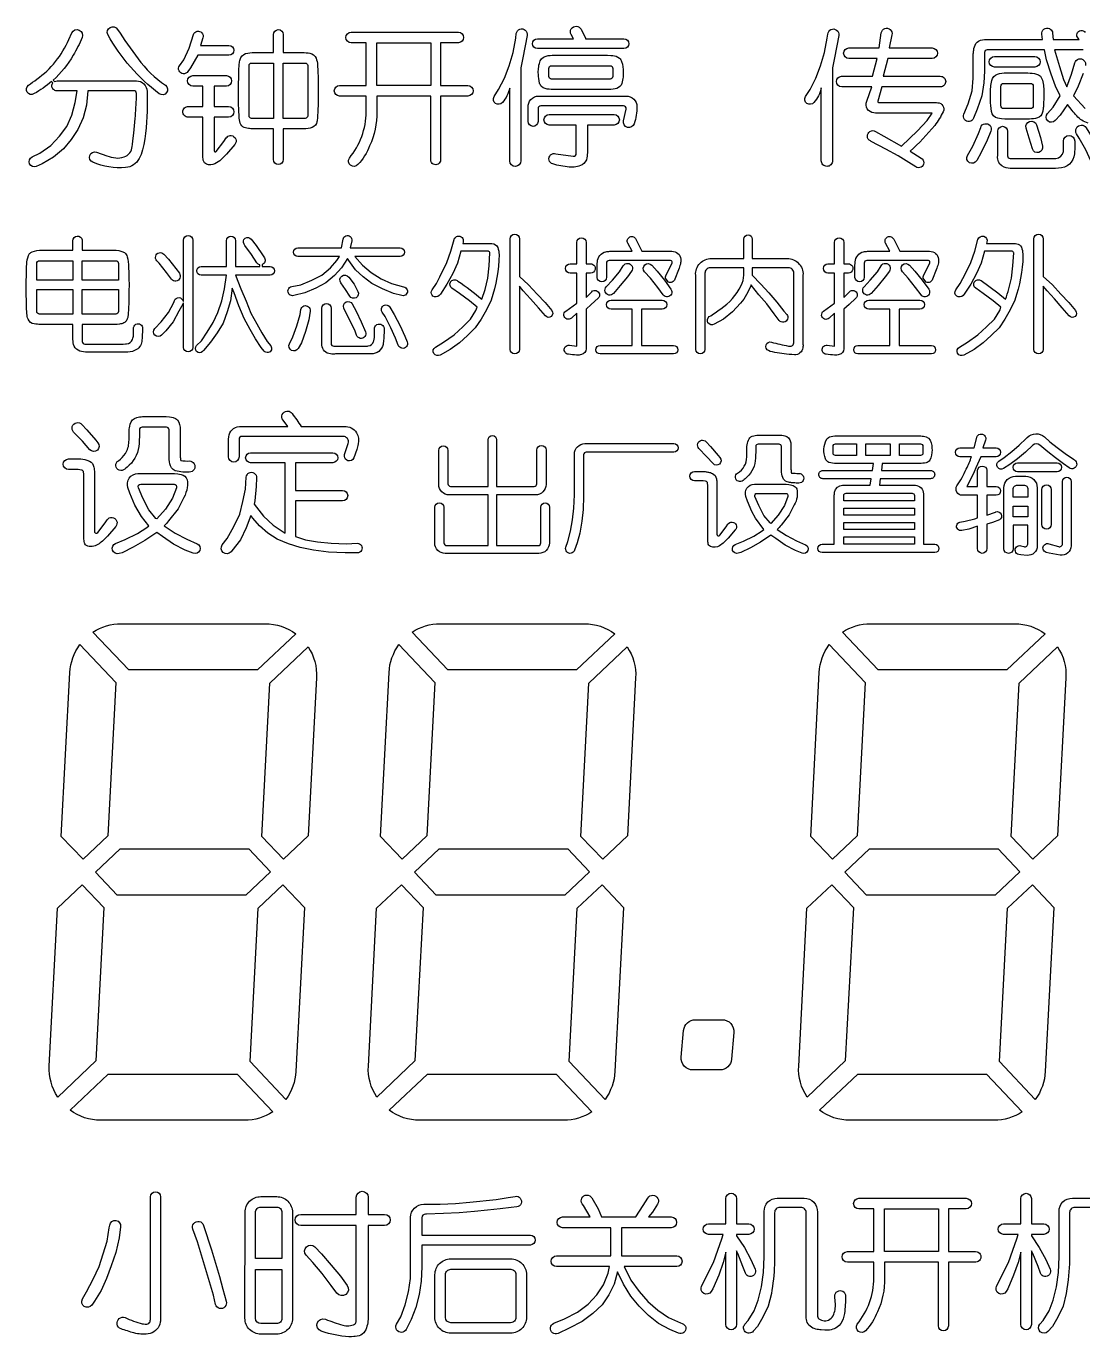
# Model space of a CAD drawing. Header units: inches. Extents: x -244 to 524, y 600 to 1121.
# Drawn here: x 482.23 to 502.36, y 920.41 to 945.38 of the extents above; entities that cross this region are included whole.
import ezdxf

# ---------------------------------------------------------------- set-up
doc = ezdxf.new("R2010")
doc.units = ezdxf.units.IN
doc.layers.add('DWG', color=7, linetype='Continuous')

# ---------------------------------------------------------------- blocks, each defined once
blk = doc.blocks.new('SPC')
at = {"layer": 'DWG'}
for points in [[(26.765, 27.78, -0.053304), (26.432, 27.55, -0.980022), (26.324, 27.71, 0.006175), (26.485, 27.824, 0.135486), (27.093, 28.582), (27.15, 28.708, -1), (27.346, 28.619, -0.038318), (27.175, 28.28, -0.080206), (26.795, 27.807), (26.823, 27.782, -0.133248), (26.871, 27.793), (28.381, 27.793, -0.416441), (28.583, 27.593, -0.004), (28.584, 27.323, -0.054912), (28.5, 26.477, -0.072633), (28.432, 26.313, -0.263701), (28.175, 26.141, -0.121062), (27.553, 26.242, -1), (27.624, 26.434), (27.818, 26.363, 0.039127), (27.987, 26.325, 0.125832), (28.145, 26.343, 0.309874), (28.3, 26.544), (28.305, 26.581), (28.313, 26.653), (28.33, 26.795), (28.347, 26.935), (28.36, 27.074, 0.007421), (28.382, 27.492), (28.382, 27.554, 0.419429), (28.331, 27.604), (27.454, 27.604), (27.429, 27.329), (27.367, 27.09), (27.266, 26.865), (27.141, 26.677), (26.99, 26.501), (26.802, 26.338), (26.589, 26.213), (26.475, 26.164, -1), (26.396, 26.345), (26.539, 26.413), (26.752, 26.564), (26.915, 26.739), (27.053, 26.927), (27.153, 27.141), (27.216, 27.379), (27.254, 27.604), (26.865, 27.604, -0.414214), (26.771, 27.698, -0.166807), (26.791, 27.757)], [(28.935, 27.709, -1), (28.816, 27.548, -0.103576), (27.836, 28.675, -0.929964), (28.023, 28.775, 0.022342), (28.412, 28.216, 0.084494)], [(30.144, 28.282), (29.548, 28.282), (29.41, 28.043), (29.362, 27.971, -1.022627), (29.203, 28.082), (29.285, 28.194), (29.385, 28.419), (29.466, 28.674, -1.006872), (29.647, 28.616), (29.599, 28.47), (30.144, 28.47, -1)], [(30.599, 26.879, -0.010916), (30.516, 26.886), (30.487, 26.89), (30.46, 26.897), (30.435, 26.905, -0.233785), (30.358, 26.987, -0.069315), (30.337, 27.112, -0.025006), (30.34, 28.11), (30.343, 28.136), (30.347, 28.159), (30.351, 28.18), (30.356, 28.199, -0.284203), (30.462, 28.313, -0.064522), (30.627, 28.333), (30.99, 28.333), (30.99, 28.675, -1), (31.178, 28.677), (31.178, 28.333), (31.541, 28.333, -0.042419), (31.685, 28.319, -0.266055), (31.804, 28.226, -0.075541), (31.83, 28.101, -0.025713), (31.831, 27.102), (31.829, 27.077), (31.826, 27.054), (31.823, 27.033), (31.819, 27.014, -0.27652), (31.73, 26.904, -0.081351), (31.57, 26.879), (31.178, 26.879), (31.178, 26.294, -1), (30.99, 26.294), (30.99, 26.879)], [(33.987, 27.504), (32.959, 27.504), (32.959, 27.203, -0.120463), (32.822, 26.556, -0.097023), (32.599, 26.197, -0.923331), (32.437, 26.321, 0.170817), (32.758, 27.203), (32.758, 27.504), (32.251, 27.504, -1), (32.251, 27.705), (32.758, 27.705), (32.758, 28.52), (32.472, 28.52, -1), (32.47, 28.72), (34.513, 28.72, -1), (34.514, 28.52), (34.175, 28.52), (34.175, 27.705), (34.694, 27.705, -1), (34.695, 27.504), (34.175, 27.504), (34.175, 26.289, -1), (33.987, 26.288)], [(35.705, 26.27, -1), (35.492, 26.269), (35.492, 27.657, -0.12571), (35.352, 27.383, -0.952593), (35.193, 27.493), (35.279, 27.63), (35.392, 27.843), (35.479, 28.081), (35.555, 28.332), (35.605, 28.608), (35.617, 28.693, -0.587691), (35.788, 28.759, -0.277728), (35.824, 28.656), (35.743, 28.231), (35.705, 28.043)], [(37.667, 28.407), (36.019, 28.407, -1), (36.019, 28.595), (36.708, 28.595), (36.662, 28.674, -1.032744), (36.85, 28.776), (36.934, 28.608), (36.934, 28.595), (37.667, 28.595, -1)], [(41.412, 28.082), (41.487, 28.332), (41.538, 28.608), (41.548, 28.683, -1.060775), (41.757, 28.659), (41.676, 28.232), (41.638, 28.044), (41.638, 26.271, -0.41776), (41.531, 26.163, -0.414214), (41.425, 26.27), (41.425, 27.658, -0.132977), (41.285, 27.383, -0.952593), (41.126, 27.494), (41.212, 27.63), (41.324, 27.843)], [(43.118, 26.452), (43.329, 26.322, -0.586254), (43.325, 26.149, -0.276428), (43.223, 26.155), (43.092, 26.238), (42.892, 26.364), (42.654, 26.489), (42.378, 26.64), (42.36, 26.649, -0.59102), (42.353, 26.83, -0.281236), (42.461, 26.83), (42.616, 26.74), (42.955, 26.552), (43.255, 26.84), (43.444, 27.041), (43.536, 27.179), (42.549, 27.179, -0.042921), (42.425, 27.184, -0.506842), (42.29, 27.405), (42.39, 27.68), (41.814, 27.68, -1), (41.813, 27.881), (42.403, 27.881), (42.491, 28.22), (41.951, 28.22, -1), (41.951, 28.42), (42.528, 28.42), (42.568, 28.706, -1.041657), (42.772, 28.67), (42.716, 28.42), (43.537, 28.42, -1), (43.538, 28.22), (42.691, 28.22), (42.603, 27.881), (43.692, 27.881, -0.422478), (43.795, 27.781, -0.417829), (43.694, 27.68), (42.578, 27.68), (42.502, 27.405, 0.495821), (42.521, 27.379), (43.594, 27.379), (43.617, 27.379), (43.643, 27.377, -0.539685), (43.747, 27.206, -0.047085), (43.587, 26.943, -0.035549)], [(37.581, 28.226, -0.108975), (37.622, 28.162, -0.093036), (37.654, 27.954, -0.023201), (37.646, 27.837), (37.641, 27.805), (37.635, 27.772), (37.625, 27.742, -0.249161), (37.534, 27.651, -0.074582), (37.381, 27.628), (36.309, 27.628), (36.279, 27.63), (36.244, 27.633, -0.17111), (36.098, 27.686, -0.116898), (36.061, 27.751, -0.070847), (36.037, 27.922, -0.037347), (36.039, 28.031), (36.043, 28.062), (36.048, 28.094), (36.056, 28.126, -0.300215), (36.183, 28.265, -0.075034), (36.338, 28.282), (37.352, 28.282), (37.417, 28.278), (37.452, 28.275, -0.163807)], [(45.493, 28.057), (44.723, 28.057, -1), (44.723, 28.257), (45.493, 28.257, -1)], [(30.526, 27.129), (30.526, 28.083, -0.414214), (30.576, 28.133), (30.99, 28.133), (30.99, 27.079), (30.576, 27.079, -0.414214)], [(31.643, 27.129, -0.414214), (31.593, 27.079), (31.178, 27.079), (31.178, 28.133), (31.593, 28.133, -0.414214), (31.643, 28.083)], [(36.286, 27.828, -0.414214), (36.236, 27.878), (36.236, 28.032, -0.414214), (36.286, 28.082), (37.404, 28.082, -0.414214), (37.454, 28.032), (37.454, 27.878, -0.414214), (37.404, 27.828)], [(29.862, 27.692), (29.862, 27.304), (30.138, 27.304, -1), (30.138, 27.103), (29.862, 27.103), (29.862, 26.463, 0.771056), (29.903, 26.45), (30.048, 26.64), (30.092, 26.705, -0.230162), (30.169, 26.751), (30.188, 26.75, -0.610061), (30.255, 26.58), (30.1, 26.396, -0.027762), (29.967, 26.27, -0.120863), (29.839, 26.203, -0.249235), (29.679, 26.229, -0.134371), (29.654, 26.285), (29.652, 26.301), (29.649, 26.338), (29.649, 27.103), (29.367, 27.103, -0.414214), (29.266, 27.203, -0.436325), (29.376, 27.304), (29.649, 27.304), (29.649, 27.692), (29.455, 27.692, -1), (29.455, 27.893), (30.094, 27.893, -1), (30.094, 27.692)], [(44.92, 27.066), (44.855, 27.071), (44.82, 27.075), (44.788, 27.082, -0.330254), (44.668, 27.208, -0.054888), (44.649, 27.435), (44.647, 27.543, -0.062902), (44.672, 27.799, -0.273223), (44.779, 27.922, -0.089624), (44.949, 27.944), (45.361, 27.944, -0.048019), (45.525, 27.924, -0.280809), (45.637, 27.805, -0.072243), (45.663, 27.554, -0.012527), (45.66, 27.392), (45.658, 27.342), (45.655, 27.296, -0.020594), (45.647, 27.233), (45.644, 27.215), (45.639, 27.197, -0.274263), (45.543, 27.088, -0.074582), (45.39, 27.066)], [(45.413, 27.744, -0.414214), (45.463, 27.694), (45.463, 27.316, -0.414214), (45.413, 27.266), (44.897, 27.266, -0.414214), (44.847, 27.316), (44.847, 27.694, -0.414214), (44.897, 27.744)], [(37.657, 27.316), (36.081, 27.316, 0.414214), (36.031, 27.266), (36.031, 27.019, -1), (35.843, 27.021), (35.843, 27.286, -0.439244), (36.043, 27.504), (37.71, 27.504, -0.41848), (37.913, 27.304, -0.087911), (37.863, 26.977, -0.403269), (37.734, 26.905, -0.407764), (37.658, 27.033), (37.709, 27.254, 0.508982)], [(36.971, 26.451, -0.025598), (36.961, 26.33, -0.242371), (36.868, 26.195, -0.143709), (36.623, 26.149, -0.046088), (36.314, 26.211, -1.026539), (36.37, 26.405), (36.701, 26.359, 0.455545), (36.758, 26.409), (36.758, 26.952), (36.245, 26.952, -1), (36.244, 27.153), (37.479, 27.153, -1), (37.479, 26.952), (36.971, 26.952)], [(44.422, 26.79), (44.461, 26.907, -1.033851), (44.655, 26.836), (44.585, 26.665), (44.472, 26.426), (44.385, 26.273, -0.995238), (44.209, 26.371), (44.309, 26.552)], [(45.327, 26.893, -0.99809), (45.523, 26.955), (45.6, 26.715), (45.64, 26.548, -0.97667), (45.446, 26.497), (45.387, 26.702)], [(46.252, 26.647), (46.252, 26.502, -0.020292), (46.246, 26.403, -0.401181), (45.945, 26.129), (45.885, 26.126), (45.876, 26.126), (45.061, 26.126, -0.092201), (44.908, 26.149, -0.289124), (44.786, 26.304), (44.784, 26.334), (44.785, 26.376), (44.785, 26.834, -1), (44.973, 26.833), (44.973, 26.366, 0.429269), (45.023, 26.314), (45.851, 26.314), (45.863, 26.314), (45.894, 26.316, 0.353733), (46.036, 26.448, 0.042793), (46.039, 26.539), (46.039, 26.647, -1)], [(46.288, 26.785, -1.009131), (46.471, 26.899), (46.553, 26.765), (46.666, 26.539), (46.75, 26.353, -0.998115), (46.561, 26.267), (46.465, 26.477), (46.34, 26.702)], [(27.173, 23.15), (26.556, 23.15, -0.030394), (26.433, 23.163, -0.266529), (26.317, 23.252, -0.068057), (26.296, 23.358, -0.026725), (26.296, 24.338, -0.129566), (26.347, 24.501, -0.107005), (26.393, 24.536, -0.100242), (26.585, 24.566), (27.173, 24.566), (27.173, 24.746, -0.929699), (27.348, 24.762), (27.349, 24.687), (27.349, 24.566), (27.938, 24.566, -0.137289), (28.152, 24.522, -0.170229), (28.206, 24.443, -0.066788), (28.233, 24.246, -0.023784), (28.225, 23.343), (28.222, 23.326), (28.22, 23.309, -0.113558), (28.186, 23.217, -0.119155), (28.141, 23.181, -0.08671), (28.059, 23.158), (28.012, 23.153), (27.966, 23.15), (27.349, 23.15), (27.349, 22.828, 0.421621), (27.4, 22.778), (28.126, 22.778), (28.171, 22.78), (28.194, 22.782, 0.307694), (28.307, 22.868, 0.084126), (28.325, 22.952, 0.020511), (28.327, 23.029), (28.327, 23.071, -0.293675), (28.371, 23.155, -0.587973), (28.499, 23.076), (28.49, 22.891), (28.486, 22.854, -0.249818), (28.383, 22.673, -0.141151), (28.22, 22.627), (27.412, 22.627), (27.371, 22.631, -0.37379), (27.176, 22.804, -0.025456), (27.173, 22.866)], [(29.28, 22.715), (29.28, 23.557), (29.271, 23.557, -0.064192), (29.263, 23.536), (29.192, 23.405), (29.079, 23.204), (28.941, 23.029), (28.86, 22.948, -0.982912), (28.731, 23.073), (28.854, 23.204), (28.991, 23.38), (29.092, 23.568), (29.107, 23.607, -0.741086), (29.271, 23.597), (29.28, 23.597), (29.28, 24.759, -1), (29.455, 24.759), (29.455, 22.715, -1)], [(30.929, 24.094), (30.27, 24.094), (30.371, 23.831), (30.471, 23.593), (30.559, 23.367), (30.672, 23.167), (30.772, 22.991), (30.872, 22.828), (30.939, 22.746, -1.005509), (30.815, 22.646), (30.759, 22.715), (30.647, 22.878), (30.546, 23.054), (30.433, 23.267), (30.333, 23.505), (30.245, 23.756), (30.208, 23.844), (30.17, 23.605), (30.107, 23.392), (30.032, 23.179), (29.919, 22.991), (29.794, 22.816), (29.656, 22.653), (29.641, 22.637, -1), (29.528, 22.75), (29.618, 22.841), (29.731, 23.004), (29.844, 23.192), (29.932, 23.38), (30.007, 23.605), (30.057, 23.831), (30.095, 24.094), (29.612, 24.094, -1), (29.612, 24.258), (30.095, 24.258), (30.095, 24.747, -1), (30.27, 24.747), (30.27, 24.258), (30.734, 24.258), (30.734, 24.287, -0.218359), (30.673, 24.327), (30.571, 24.483), (30.446, 24.659), (30.431, 24.681, -0.966714), (30.567, 24.778), (30.659, 24.659), (30.797, 24.458), (30.821, 24.421, -0.484013), (30.774, 24.291), (30.774, 24.258), (30.929, 24.258, -1)], [(31.455, 24.609), (32.289, 24.609), (32.316, 24.775, -1.031525), (32.482, 24.744), (32.452, 24.609), (33.405, 24.609, -1), (33.405, 24.446), (32.54, 24.446), (32.69, 24.283), (32.853, 24.145), (33.042, 24.019), (33.242, 23.931), (33.468, 23.869), (33.471, 23.868, -1.059445), (33.437, 23.702), (33.28, 23.743), (33.067, 23.831), (32.866, 23.931), (32.703, 24.057), (32.553, 24.195), (32.427, 24.37), (32.402, 24.408), (32.289, 24.232), (32.151, 24.082), (31.988, 23.944), (31.8, 23.844), (31.587, 23.756), (31.379, 23.701, -1.035162), (31.34, 23.874), (31.512, 23.906), (31.725, 23.994), (31.913, 24.094), (32.076, 24.232), (32.201, 24.37), (32.252, 24.446), (31.455, 24.446, -1)], [(35.048, 23.43), (34.947, 23.254), (34.835, 23.091), (34.684, 22.941), (34.534, 22.803), (34.358, 22.678), (34.167, 22.57, -1), (34.076, 22.72), (34.233, 22.816), (34.433, 22.953), (34.596, 23.104), (34.747, 23.254), (34.847, 23.417), (34.872, 23.48), (34.722, 23.605), (34.534, 23.743), (34.39, 23.842, -0.369483), (34.362, 23.955), (34.366, 23.963, -0.430463), (34.493, 23.988), (34.506, 23.979, -0.031005), (34.96, 23.631), (35.023, 23.819), (35.073, 24.032), (35.098, 24.27), (35.114, 24.514, 0.433848), (35.084, 24.546), (34.559, 24.546), (34.496, 24.32), (34.408, 24.12), (34.295, 23.919), (34.17, 23.731), (34.15, 23.707, -0.403347), (34.029, 23.694), (34.012, 23.711, -0.325774), (34.011, 23.814), (34.095, 23.931), (34.162, 24.057), (34.295, 24.333), (34.371, 24.546), (34.433, 24.772, -1), (34.604, 24.722), (34.596, 24.696), (35.048, 24.696), (35.095, 24.697), (35.123, 24.696), (35.15, 24.693, -0.305316), (35.263, 24.617, -0.086675), (35.288, 24.484, -0.084324), (35.136, 23.618)], [(35.675, 23.881), (35.675, 22.678, -1), (35.499, 22.678), (35.499, 24.784, -1), (35.675, 24.784), (35.675, 24.069), (35.85, 23.906), (36.013, 23.731), (36.164, 23.568), (36.292, 23.416, -0.991748), (36.173, 23.314), (36.038, 23.468), (35.888, 23.643), (35.75, 23.794)], [(36.945, 23.442), (36.945, 22.69, -0.343918), (36.856, 22.577, -0.095325), (36.765, 22.569, -0.007102), (36.611, 22.583, -1.020822), (36.629, 22.758), (36.769, 22.74), (36.769, 23.367), (36.665, 23.272, -1.073981), (36.56, 23.406), (36.769, 23.555), (36.769, 24.132), (36.644, 24.132, -1), (36.644, 24.308), (36.769, 24.308), (36.769, 24.715, -1), (36.945, 24.715), (36.945, 24.308), (37.032, 24.308), (37.053, 24.305, -0.283136), (37.118, 24.24), (37.118, 24.2, -0.347392), (37.032, 24.132), (36.945, 24.132), (36.945, 23.668), (37.052, 23.776, -1.018684), (37.174, 23.65), (37.045, 23.53)], [(37.822, 24.546), (37.741, 24.699, -0.438722), (37.779, 24.82, -0.418342), (37.895, 24.777), (38.01, 24.546), (38.58, 24.546, -0.410091), (38.749, 24.399, -0.070888), (38.746, 24.324), (38.742, 24.3, -0.025192), (38.706, 24.196), (38.636, 24.013, -0.436484), (38.513, 23.957), (38.469, 24.018), (38.458, 24.032, -0.136101), (38.466, 24.081), (38.583, 24.328, 0.550801), (38.556, 24.37), (37.383, 24.37, 0.42072), (37.333, 24.319), (37.333, 24.052, -1), (37.158, 24.049), (37.158, 24.282, -0.01249), (37.162, 24.345, -0.348268), (37.322, 24.537, -0.035203), (37.396, 24.546), (37.82, 24.546)], [(39.735, 23.392), (39.56, 23.254), (39.382, 23.156, -0.960345), (39.293, 23.302, 0.011732), (39.51, 23.448, 0.132971), (39.899, 23.894, 0.108424), (39.949, 24.094), (39.949, 24.232), (39.309, 24.232, 0.416957), (39.209, 24.131), (39.209, 22.678, -1), (39.033, 22.678), (39.033, 24.092, -0.436392), (39.334, 24.408), (39.949, 24.408), (39.949, 24.778, -1), (40.112, 24.778), (40.112, 24.408), (40.776, 24.408, -0.432402), (41.077, 24.094), (41.077, 22.778, -0.049756), (41.074, 22.707, -0.399182), (40.913, 22.576), (40.862, 22.577), (40.811, 22.58, -0.032448), (40.45, 22.64), (40.421, 22.653, -0.945374), (40.478, 22.816, 0.020702), (40.799, 22.741, 0.087082), (40.853, 22.741), (40.864, 22.744, 0.173213), (40.889, 22.763, 0.113951), (40.902, 22.845), (40.902, 24.132, 0.416243), (40.801, 24.232), (40.112, 24.232), (40.112, 24.094), (40.275, 23.919), (40.425, 23.756), (40.576, 23.58), (40.713, 23.405), (40.766, 23.345, -1.026786), (40.625, 23.228), (40.525, 23.355), (40.387, 23.543), (40.237, 23.718), (40.099, 23.894), (40.087, 23.906, -0.084682), (39.886, 23.555)], [(41.679, 23.555), (41.679, 24.132), (41.553, 24.132, -1), (41.553, 24.308), (41.679, 24.308), (41.679, 24.715, -1), (41.854, 24.715), (41.854, 24.308), (41.942, 24.308), (41.962, 24.305, -0.283136), (42.027, 24.24), (42.027, 24.2, -0.347392), (41.942, 24.132), (41.854, 24.132), (41.854, 23.668), (41.962, 23.776, -1.018684), (42.083, 23.65), (41.954, 23.53), (41.854, 23.442), (41.854, 22.69, -0.343918), (41.766, 22.577, -0.095325), (41.675, 22.569, -0.007102), (41.521, 22.583, -1.020822), (41.539, 22.758), (41.679, 22.74), (41.679, 23.367), (41.575, 23.272, -1.073981), (41.469, 23.406)], [(43.492, 24.328, 0.550801), (43.465, 24.37), (42.293, 24.37, 0.42072), (42.243, 24.319), (42.243, 24.052, -1), (42.067, 24.049), (42.067, 24.282, -0.01249), (42.072, 24.345, -0.348268), (42.232, 24.537, -0.035203), (42.306, 24.546), (42.729, 24.546), (42.732, 24.546), (42.65, 24.699, -0.438722), (42.689, 24.82, -0.418342), (42.804, 24.777), (42.92, 24.546), (43.489, 24.546, -0.410091), (43.658, 24.399, -0.070888), (43.656, 24.324), (43.651, 24.3, -0.025192), (43.616, 24.196), (43.546, 24.013, -0.436484), (43.423, 23.957), (43.378, 24.018), (43.367, 24.032, -0.136101), (43.375, 24.081)], [(45.247, 24.595, -0.066176), (45.265, 24.461, -0.081069), (45.112, 23.618), (45.024, 23.43), (44.924, 23.254), (44.811, 23.091), (44.66, 22.941), (44.51, 22.803), (44.334, 22.678), (44.141, 22.569, -1), (44.056, 22.722), (44.209, 22.816), (44.41, 22.953), (44.573, 23.104), (44.723, 23.254), (44.823, 23.417), (44.848, 23.48), (44.698, 23.605), (44.51, 23.743), (44.366, 23.842, -0.369483), (44.338, 23.955), (44.342, 23.963, -0.430463), (44.469, 23.988), (44.786, 23.756), (44.936, 23.631, 0.02391), (45.049, 24.032), (45.074, 24.27), (45.09, 24.514, 0.435083), (45.06, 24.546), (44.535, 24.546), (44.472, 24.32), (44.384, 24.12), (44.272, 23.919), (44.146, 23.731), (44.126, 23.707, -0.963432), (43.987, 23.814), (44.071, 23.931), (44.171, 24.12), (44.272, 24.333), (44.347, 24.546), (44.41, 24.772, -1), (44.58, 24.722), (44.573, 24.696), (45.024, 24.696, -0.012286), (45.096, 24.696), (45.123, 24.694), (45.149, 24.69), (45.173, 24.683, -0.266172)], [(45.651, 23.881), (45.651, 22.678, -1), (45.475, 22.678), (45.475, 24.784, -1), (45.651, 24.784), (45.651, 24.069), (45.826, 23.906), (45.989, 23.731), (46.14, 23.568), (46.268, 23.416, -0.991748), (46.149, 23.314), (46.014, 23.468), (45.864, 23.643), (45.726, 23.794)], [(28.816, 24.32), (28.771, 24.365, -1.020192), (28.903, 24.491), (28.991, 24.395), (29.129, 24.22), (29.199, 24.127, -1.005391), (29.049, 24.015), (28.954, 24.145)], [(26.483, 24.316, -0.414214), (26.533, 24.366), (27.173, 24.366), (27.173, 23.994), (26.483, 23.994)], [(27.989, 24.366, -0.414214), (28.039, 24.316), (28.039, 23.994), (27.349, 23.994), (27.349, 24.366)], [(37.734, 24.057), (37.597, 23.894), (37.468, 23.744, -1.021378), (37.329, 23.869), (37.446, 23.994), (37.584, 24.157), (37.654, 24.271, -1.034899), (37.812, 24.166)], [(38.299, 24.17), (38.437, 23.994), (38.562, 23.822, -1.005391), (38.416, 23.714), (38.311, 23.856), (38.173, 24.032), (38.059, 24.157, -1), (38.196, 24.282)], [(42.494, 24.157), (42.564, 24.271, -1.034899), (42.722, 24.166), (42.644, 24.057), (42.506, 23.894), (42.378, 23.744, -1.021378), (42.239, 23.869), (42.356, 23.994)], [(43.208, 24.17), (43.346, 23.994), (43.472, 23.822, -1.005391), (43.326, 23.714), (43.221, 23.856), (43.083, 24.032), (42.969, 24.157, -1), (43.105, 24.282)], [(32.364, 23.819), (32.275, 23.944, -0.988441), (32.425, 24.055), (32.527, 23.919), (32.6, 23.783, -0.966255), (32.443, 23.692)], [(26.533, 23.35, -0.414214), (26.483, 23.4), (26.483, 23.819), (27.173, 23.819), (27.173, 23.35)], [(27.349, 23.35), (27.349, 23.819), (28.039, 23.819), (28.039, 23.4, -0.414214), (27.989, 23.35)], [(31.514, 23.436, -1.001978), (31.689, 23.408), (31.662, 23.242), (31.6, 23.016), (31.524, 22.803), (31.463, 22.695, -0.972629), (31.296, 22.784), (31.361, 22.916), (31.437, 23.129), (31.499, 23.342)], [(32.089, 23.461), (32.089, 22.79, 0.42423), (32.14, 22.74), (32.766, 22.74, 0.014782), (32.796, 22.742, 0.302825), (32.898, 22.827), (32.903, 22.841), (32.911, 22.871), (32.915, 22.902), (32.917, 22.935), (32.916, 23.001, -0.012993), (32.916, 23.068, -0.224163), (32.95, 23.139), (32.963, 23.149, -0.593534), (33.1, 23.063), (33.092, 22.878, -0.036876), (33.078, 22.772, -0.361716), (32.849, 22.59), (32.176, 22.59, -0.04966), (32.076, 22.591, -0.378006), (31.915, 22.758), (31.913, 22.79), (31.913, 23.462, -1)], [(32.492, 23.543), (32.565, 23.405), (32.665, 23.204), (32.744, 23.012, -1.024079), (32.574, 22.947), (32.54, 23.041), (32.44, 23.242), (32.334, 23.464, -0.977982)], [(33.21, 23.481), (33.292, 23.342), (33.405, 23.129), (33.493, 22.928), (33.536, 22.82, -1.010927), (33.368, 22.755), (33.317, 22.891), (33.23, 23.091), (33.117, 23.305), (33.061, 23.388, -1.028543)], [(38.393, 23.618, -1), (38.393, 23.442), (37.998, 23.442), (37.998, 22.753), (38.612, 22.753, -1), (38.612, 22.59), (37.214, 22.59, -1), (37.214, 22.753), (37.822, 22.753), (37.822, 23.442), (37.421, 23.442, -1), (37.421, 23.618)], [(42.331, 23.442, -1), (42.331, 23.618), (43.303, 23.618, -1), (43.303, 23.442), (42.907, 23.442), (42.907, 22.753), (43.522, 22.753, -1), (43.522, 22.59), (42.124, 22.59, -1), (42.124, 22.753), (42.732, 22.753), (42.732, 23.442)], [(31.175, 21.328, -0.596447), (31.248, 21.502), (31.269, 21.502, -0.218127), (31.346, 21.457, -0.012563), (31.518, 21.207), (32.342, 21.207, -0.288517), (32.571, 21.088, -0.199202), (32.606, 20.876, -0.026155), (32.58, 20.768), (32.523, 20.613, -0.407648), (32.405, 20.557), (32.386, 20.566, -0.342062), (32.347, 20.673), (32.415, 20.887, 0.515966), (32.32, 21.019), (30.386, 21.019, 0.414214), (30.336, 20.969), (30.336, 20.63, -1), (30.135, 20.63), (30.135, 20.956), (30.136, 20.967), (30.139, 21.01, -0.378868), (30.342, 21.206, -0.009051), (31.264, 21.207)], [(27.342, 21.249), (27.439, 21.146), (27.611, 20.945), (27.649, 20.898, -0.97673), (27.496, 20.766), (27.352, 20.926), (27.186, 21.101, -1.002617)], [(29.389, 20.338, -0.011492), (29.265, 20.34), (29.23, 20.343), (29.195, 20.348), (29.16, 20.354, -0.273615), (29.032, 20.458, -0.076134), (29.003, 20.618), (29.003, 21.144, 0.422775), (28.952, 21.194), (28.488, 21.194, 0.422577), (28.438, 21.144), (28.438, 21.015), (28.436, 20.949), (28.432, 20.883, -0.193245), (28.246, 20.47, -0.01219), (28.159, 20.397, -1.116646), (28.038, 20.556, 0.071802), (28.175, 20.691, 0.121401), (28.239, 20.914, 0.01403), (28.241, 21.077, -0.028408), (28.249, 21.181), (28.255, 21.216), (28.264, 21.25, -0.295288), (28.391, 21.381, -0.042182), (28.495, 21.396), (28.946, 21.396), (29.011, 21.39), (29.047, 21.385), (29.08, 21.378, -0.323214), (29.204, 21.247, -0.059248), (29.215, 21.144), (29.215, 20.647, 0.017207), (29.225, 20.558, 0.034528), (29.389, 20.551, -1.01266)], [(36.007, 20.118), (36.007, 20.759, -1), (36.183, 20.759), (36.183, 20.105, -0.414214), (35.983, 19.905), (35.242, 19.905), (35.242, 18.94), (36.033, 18.94, 0.414214), (36.083, 18.99), (36.083, 19.673, -1), (36.246, 19.673), (36.246, 18.989, -0.414214), (36.046, 18.789), (34.264, 18.789, -0.414214), (34.064, 18.989), (34.064, 19.668, -1), (34.239, 19.668), (34.239, 18.99, 0.414214), (34.289, 18.94), (35.079, 18.94), (35.079, 19.905), (34.339, 19.905, -0.414214), (34.139, 20.105), (34.139, 20.752, -1), (34.315, 20.752), (34.315, 20.118, 0.414214), (34.365, 20.068), (35.079, 20.068), (35.079, 20.953, -1), (35.242, 20.953), (35.242, 20.068), (35.957, 20.068, 0.414214)], [(40.672, 21.04), (40.703, 21.036), (40.732, 21.029, -0.323094), (40.839, 20.917, -0.059248), (40.848, 20.827), (40.848, 20.398, 0.017207), (40.857, 20.322, 0.034528), (40.998, 20.315, -1.01266), (40.999, 20.131, -0.011492), (40.892, 20.133), (40.861, 20.136), (40.845, 20.138), (40.844, 20.138), (40.822, 20.141), (40.801, 20.145), (40.773, 20.154, -0.238886), (40.69, 20.234, -0.076134), (40.665, 20.373), (40.665, 20.827, 0.422775), (40.621, 20.871), (40.221, 20.871, 0.422577), (40.177, 20.827), (40.177, 20.716), (40.175, 20.659), (40.172, 20.602, -0.197017), (40.011, 20.246, -0.01219), (39.936, 20.182, -1.116646), (39.832, 20.32, 0.264943), (40.005, 20.628), (40.007, 20.684), (40.007, 20.741), (40.008, 20.799), (40.01, 20.828), (40.014, 20.859), (40.019, 20.89), (40.027, 20.919), (40.037, 20.947, -0.20478), (40.11, 21.023, -0.084845), (40.226, 21.045), (40.616, 21.045)], [(43.299, 20.501), (42.587, 20.501), (42.57, 20.371), (43.506, 20.371, -0.414216), (43.585, 20.293, -0.420603), (43.504, 20.214), (42.549, 20.214), (42.533, 20.093), (43.149, 20.093, -0.022059), (43.217, 20.088, -0.392106), (43.37, 19.927), (43.373, 19.878), (43.373, 18.964), (43.588, 18.964, -1), (43.588, 18.806), (41.44, 18.806, -1), (41.44, 18.964), (41.672, 18.964), (41.672, 19.878, -0.05261), (41.68, 19.958, -0.35597), (41.832, 20.088, -0.016526), (41.904, 20.093), (42.359, 20.093), (42.378, 20.214), (41.456, 20.214, -0.414804), (41.378, 20.293, -0.426234), (41.46, 20.371), (42.401, 20.371), (42.421, 20.501), (41.713, 20.501, -0.086517), (41.57, 20.525, -0.214089), (41.504, 20.594, -0.198156), (41.522, 20.961, -0.149178), (41.579, 21.008, -0.080722), (41.718, 21.03), (41.738, 21.031), (43.274, 21.031, -0.026081), (43.373, 21.023, -0.357226), (43.518, 20.895), (43.524, 20.87, -0.056958), (43.534, 20.764, -0.122096), (43.493, 20.566, -0.177615), (43.423, 20.518, -0.038063)], [(44.757, 19.897), (44.581, 19.897), (44.581, 19.517), (44.741, 19.578), (44.75, 19.583, -0.881889), (44.818, 19.427), (44.688, 19.378), (44.581, 19.349), (44.581, 18.881, -1), (44.401, 18.881), (44.401, 19.312), (44.234, 19.255), (44.101, 19.226, -1.006192), (44.066, 19.385), (44.168, 19.406), (44.352, 19.451), (44.401, 19.468), (44.401, 19.897), (44.109, 19.897, -0.594378), (44.01, 20.079, 0.043438), (44.187, 20.398, 0.029889), (44.287, 20.633), (44.067, 20.633, -1), (44.067, 20.8), (44.336, 20.8), (44.387, 21, -1.049304), (44.553, 20.948), (44.499, 20.8), (44.756, 20.8, -1), (44.756, 20.633), (44.464, 20.633, -0.02017), (44.2, 20.065), (44.401, 20.065), (44.401, 20.375, -0.874717), (44.581, 20.375), (44.581, 20.065), (44.757, 20.065, -1)], [(45.586, 20.855, 0.382106), (45.452, 20.851), (45.313, 20.719), (45.162, 20.592), (45.019, 20.486), (44.897, 20.408, -0.986351), (44.805, 20.547), (44.908, 20.617), (45.055, 20.731), (45.194, 20.85), (45.329, 20.98), (45.348, 20.999, -0.394848), (45.676, 21.01), (45.779, 20.919), (45.918, 20.805), (46.069, 20.694), (46.229, 20.584), (46.25, 20.57, -1.011427), (46.147, 20.419), (46.041, 20.494), (45.885, 20.608), (45.742, 20.723)], [(36.728, 18.851, -1.010694), (36.561, 18.909), (36.598, 19.014), (36.649, 19.215), (36.686, 19.428), (36.711, 19.654), (36.724, 19.904), (36.724, 20.682, -0.414214), (36.924, 20.882), (38.617, 20.882, -1), (38.617, 20.719), (36.949, 20.719, 0.414214), (36.899, 20.669), (36.899, 19.879), (36.887, 19.629), (36.862, 19.403), (36.824, 19.177), (36.774, 18.989)], [(39.231, 20.918), (39.314, 20.829), (39.463, 20.655), (39.496, 20.615, -0.97673), (39.363, 20.501), (39.239, 20.639), (39.095, 20.79, -1.002617)], [(41.65, 20.7), (41.65, 20.832, -0.414214), (41.693, 20.875), (42.099, 20.875), (42.099, 20.657), (41.693, 20.657, -0.414214)], [(43.318, 20.657), (42.912, 20.657), (42.912, 20.875), (43.318, 20.875, -0.414214), (43.361, 20.832), (43.361, 20.7, -0.414214)], [(27.375, 20.335, 0.334726), (27.334, 20.379), (27.275, 20.388), (27.088, 20.388, -1), (27.088, 20.59), (27.323, 20.59), (27.399, 20.577, -0.049541), (27.471, 20.556), (27.486, 20.549, -0.252815), (27.569, 20.433, -0.025056), (27.583, 20.33), (27.583, 19.207), (27.583, 19.207), (27.583, 19.206), (27.584, 19.197), (27.588, 19.188), (27.595, 19.181), (27.606, 19.174, 0.329946), (27.646, 19.189), (27.784, 19.37), (27.822, 19.427, -1.085085), (27.987, 19.305), (27.832, 19.121, -0.011283), (27.752, 19.04, -0.040888), (27.669, 18.973, -0.222973), (27.456, 18.929, -0.132564), (27.411, 18.955, -0.156858), (27.383, 19.036), (27.381, 19.063), (27.381, 20.272, 0.010768)], [(31.753, 18.85), (31.502, 18.9), (31.276, 18.975), (31.063, 19.063), (30.887, 19.176), (30.724, 19.314), (30.599, 19.464), (30.561, 19.514), (30.474, 19.276), (30.361, 19.05), (30.198, 18.837), (30.183, 18.82, -0.972492), (30.017, 18.954), (30.11, 19.076), (30.235, 19.301), (30.348, 19.54), (30.411, 19.778), (30.461, 20.016), (30.472, 20.241, -1.001313), (30.67, 20.231), (30.662, 20.066), (30.637, 19.79), (30.624, 19.728), (30.8, 19.502), (30.988, 19.326), (31.213, 19.176), (31.213, 20.518), (30.555, 20.518, -1), (30.555, 20.706), (32.122, 20.706, -1), (32.122, 20.518), (31.414, 20.518), (31.414, 19.991), (32.305, 19.991, -1), (32.305, 19.79), (31.414, 19.79), (31.414, 19.113), (31.602, 19.05), (31.828, 19.013), (32.091, 18.988), (32.38, 18.975), (32.585, 18.984, -1.021041), (32.588, 18.8), (32.355, 18.8), (32.041, 18.812)], [(45.915, 20.514, -1), (45.915, 20.347), (45.164, 20.347, -1), (45.164, 20.514)], [(28.409, 20.311), (29.109, 20.311), (29.168, 20.305), (29.201, 20.3), (29.233, 20.293, -0.296716), (29.346, 20.192, -0.115429), (29.35, 20.045, -0.064578), (29.287, 19.854), (29.176, 19.639), (28.995, 19.411, -0.031599), (28.907, 19.313), (29.119, 19.178), (29.339, 19.063), (29.536, 18.973, -0.4119), (29.587, 18.846, -0.405923), (29.462, 18.793), (29.311, 18.852), (29.09, 18.967), (28.879, 19.111), (28.773, 19.188), (28.543, 19.034), (28.322, 18.91), (28.111, 18.804), (28.051, 18.787, -0.947134), (27.985, 18.979), (28.168, 19.054), (28.399, 19.169), (28.581, 19.284), (28.619, 19.313), (28.475, 19.495), (28.351, 19.706), (28.255, 19.937), (28.22, 20.043, -0.522311)], [(39.612, 19.295), (39.645, 19.344, -1.083663), (39.788, 19.24), (39.654, 19.08, -0.073532), (39.488, 18.937, -0.222538), (39.315, 18.919, -0.270609), (39.268, 18.989, -0.016463), (39.264, 19.03), (39.264, 20.083), (39.259, 20.129, 0.334609), (39.223, 20.166), (39.173, 20.174), (39.011, 20.174, -1), (39.011, 20.348), (39.214, 20.348, -0.011491), (39.279, 20.338, -0.070941), (39.354, 20.314, -0.254447), (39.427, 20.214, -0.026143), (39.438, 20.125), (39.438, 19.154, 0.32165), (39.458, 19.126, 0.329988), (39.493, 19.139)], [(45.08, 18.879, -1), (44.904, 18.879), (44.904, 20.041, -0.414214), (45.124, 20.261), (45.318, 20.261, -0.414214), (45.538, 20.041), (45.538, 18.932, -0.434296), (45.346, 18.752), (45.227, 18.76), (45.185, 18.77, -1.030021), (45.228, 18.936), (45.285, 18.92, 0.4992), (45.362, 18.977), (45.362, 19.329), (45.08, 19.329)], [(45.71, 18.808, -1.008004), (45.76, 18.975), (45.943, 18.919, 0.504604), (46.02, 18.976), (46.02, 20.158, -1), (46.184, 20.158), (46.184, 18.936, -0.462449), (45.975, 18.759), (45.763, 18.793)], [(28.465, 20.11), (29.098, 20.11, -0.521815), (29.145, 20.042), (29.071, 19.841), (28.936, 19.63), (28.773, 19.447), (28.754, 19.457), (28.619, 19.62), (28.504, 19.841), (28.419, 20.04, -0.538437)], [(40.815, 19.528), (40.659, 19.33, -0.031599), (40.583, 19.246), (40.765, 19.13), (40.956, 19.03), (41.127, 18.952, -0.972008), (41.061, 18.797), (40.931, 18.848), (40.74, 18.947), (40.558, 19.072), (40.466, 19.138), (40.267, 19.005), (40.077, 18.897), (39.894, 18.806), (39.843, 18.792, -0.947134), (39.786, 18.957), (39.944, 19.022), (40.143, 19.121), (40.301, 19.221), (40.334, 19.246), (40.333, 19.246), (40.173, 19.464), (40.102, 19.586), (40.019, 19.785), (39.989, 19.876, -0.520491), (40.151, 20.108), (40.757, 20.108), (40.807, 20.103), (40.836, 20.099), (40.864, 20.093), (40.889, 20.084, -0.225031), (40.957, 20.018, -0.188829), (40.911, 19.713)], [(45.08, 20.013, -0.414214), (45.16, 20.093), (45.282, 20.093, -0.414214), (45.362, 20.013), (45.362, 19.86), (45.08, 19.86)], [(45.628, 20.007, -1), (45.804, 20.007), (45.804, 19.341, -1), (45.628, 19.341)], [(40.2, 19.934), (40.747, 19.934, -0.521815), (40.788, 19.876), (40.723, 19.702), (40.607, 19.519), (40.466, 19.362), (40.45, 19.37), (40.334, 19.511), (40.234, 19.702), (40.161, 19.874, -0.538437)], [(43.155, 19.936, -0.414214), (43.198, 19.893), (43.198, 19.794), (41.854, 19.794), (41.854, 19.893, -0.414214), (41.898, 19.936)], [(27.554, 17.288, -0.146871), (28.093, 17.45), (30.834, 17.45, -0.16027), (31.416, 17.259), (30.688, 16.569), (28.237, 16.569)], [(33.631, 17.288, -0.146871), (34.171, 17.45), (36.911, 17.45, -0.16027), (37.493, 17.259), (36.765, 16.569), (34.314, 16.569)], [(45.689, 17.259), (44.961, 16.569), (42.51, 16.569), (41.827, 17.288, -0.146871), (42.366, 17.45), (45.107, 17.45, -0.16027)], [(27.835, 13.409), (27.364, 12.962), (26.951, 13.398), (27.115, 16.522, -0.146871), (27.305, 17.052), (27.988, 16.333)], [(31.812, 16.42), (31.654, 13.408), (31.184, 12.962), (30.771, 13.398), (30.924, 16.32), (31.652, 17.01, -0.16027)], [(33.441, 12.962), (33.029, 13.398), (33.192, 16.522, -0.146871), (33.382, 17.052), (34.065, 16.333), (33.912, 13.409)], [(37.732, 13.408), (37.262, 12.962), (36.848, 13.398), (37.001, 16.32), (37.729, 17.01, -0.16027), (37.889, 16.42)], [(41.637, 12.962), (41.224, 13.398), (41.388, 16.522, -0.146871), (41.578, 17.052), (42.261, 16.333), (42.108, 13.409)], [(45.044, 13.398), (45.197, 16.32), (45.925, 17.01, -0.16027), (46.085, 16.42), (45.927, 13.408), (45.457, 12.962)], [(26.88, 12.03), (27.351, 12.478), (27.763, 12.044), (27.61, 9.12), (26.883, 8.43, -0.16027), (26.722, 9.021)], [(31.419, 8.918, -0.146871), (31.229, 8.388), (30.546, 9.107), (30.699, 12.029), (31.172, 12.478), (31.583, 12.044)], [(32.957, 12.03), (33.429, 12.478), (33.841, 12.044), (33.687, 9.12), (32.96, 8.43, -0.16027), (32.799, 9.021)], [(37.496, 8.918, -0.146871), (37.306, 8.388), (36.623, 9.107), (36.776, 12.029), (37.249, 12.478), (37.66, 12.044)], [(41.153, 12.03), (41.625, 12.478), (42.036, 12.044), (41.883, 9.12), (41.156, 8.43, -0.16027), (40.995, 9.021)], [(44.819, 9.107), (44.972, 12.029), (45.445, 12.478), (45.856, 12.044), (45.692, 8.918, -0.146871), (45.502, 8.388)], [(39.717, 9.154, -0.388879), (39.492, 8.948), (38.983, 8.948, -0.440011), (38.758, 9.193), (38.803, 9.7, -0.388879), (39.027, 9.906), (39.537, 9.906, -0.440011), (39.761, 9.661)], [(27.7, 7.99, -0.16027), (27.119, 8.181), (27.846, 8.871), (30.297, 8.871), (30.98, 8.152, -0.146871), (30.441, 7.99)], [(36.518, 7.99), (33.777, 7.99, -0.16027), (33.196, 8.181), (33.923, 8.871), (36.375, 8.871), (37.058, 8.152, -0.146871)], [(44.714, 7.99), (41.973, 7.99, -0.16027), (41.392, 8.181), (42.119, 8.871), (44.57, 8.871), (45.253, 8.152, -0.146871)], [(28.651, 4.222), (28.651, 6.532, -1), (28.842, 6.532), (28.842, 4.222, -0.017604), (28.836, 4.145, -0.310575), (28.641, 3.93), (28.603, 3.921, -0.105117), (28.334, 3.937, -0.018557), (28.089, 4.017, -1.016351), (28.167, 4.231, 0.049754), (28.493, 4.114), (28.516, 4.11, 0.070444), (28.578, 4.107), (28.596, 4.111, 0.328665), (28.645, 4.172), (28.648, 4.192)], [(30.45, 6.235, -0.414214), (30.75, 6.535), (31.053, 6.535, -0.414214), (31.353, 6.235), (31.353, 4.216, -0.414214), (31.051, 3.915), (30.75, 3.915, -0.414214), (30.449, 4.216)], [(32.795, 6.197), (33.108, 6.197, -1), (33.108, 5.984), (32.795, 5.984), (32.795, 4.291, -0.094288), (32.763, 4.034, -0.324897), (32.55, 3.869), (32.525, 3.867), (32.475, 3.865), (32.425, 3.865, -0.062857), (31.917, 3.965), (31.9, 3.971, -1), (31.98, 4.198, 0.023867), (32.312, 4.088, 0.206017), (32.541, 4.108, 0.211186), (32.569, 4.166), (32.569, 5.984), (31.51, 5.984, -1), (31.51, 6.197), (32.569, 6.197), (32.569, 6.523, -1), (32.795, 6.523)], [(33.886, 6.202, 0.41392), (33.816, 6.133), (33.816, 5.801), (35.885, 5.801, -1), (35.885, 5.613), (33.816, 5.613), (33.816, 5.199), (33.804, 4.923), (33.766, 4.673), (33.703, 4.422), (33.616, 4.196), (33.519, 4.004, -1.021965), (33.335, 4.102), (33.415, 4.246), (33.503, 4.472), (33.565, 4.723), (33.603, 4.974), (33.603, 6.141, -0.414214), (33.853, 6.391), (34.167, 6.391), (34.456, 6.403), (34.731, 6.428), (35.233, 6.478), (35.459, 6.516), (35.597, 6.54, -1.021285), (35.627, 6.342), (35.521, 6.328), (35.308, 6.303), (35.07, 6.278), (34.819, 6.253), (34.531, 6.228), (34.23, 6.215), (33.904, 6.202)], [(37.482, 4.869), (37.379, 4.665), (37.252, 4.473), (37.073, 4.307), (36.868, 4.154), (36.626, 4.026), (36.412, 3.929, -1.01934), (36.33, 4.121), (36.536, 4.205), (36.779, 4.333), (36.983, 4.486), (37.15, 4.665), (37.277, 4.857), (37.367, 5.074), (37.392, 5.201), (36.382, 5.201, -1), (36.382, 5.406), (37.418, 5.406), (37.418, 5.942), (36.497, 5.942, -1), (36.497, 6.147), (37.022, 6.147), (36.894, 6.364), (36.872, 6.398, -1.035035), (37.055, 6.511), (37.175, 6.3), (37.239, 6.147), (37.89, 6.147), (38.031, 6.364), (38.121, 6.508, -1.002361), (38.308, 6.391), (38.21, 6.236), (38.133, 6.147), (38.568, 6.147, -1), (38.568, 5.942), (37.622, 5.942), (37.622, 5.406), (38.671, 5.406, -1), (38.671, 5.201), (37.673, 5.201), (37.801, 4.946), (37.954, 4.729), (38.12, 4.537), (38.312, 4.371), (38.516, 4.231), (38.746, 4.128), (38.778, 4.118, -1.039142), (38.707, 3.931), (38.542, 4.001), (38.325, 4.116), (38.133, 4.269), (37.954, 4.448), (37.801, 4.639), (37.661, 4.869), (37.546, 5.099)], [(39.608, 5.477), (39.558, 5.277), (39.471, 5.039), (39.358, 4.775), (39.329, 4.728, -0.962332), (39.146, 4.829), (39.37, 5.277), (39.458, 5.515), (39.533, 5.728), (39.558, 5.816), (39.276, 5.816, -1), (39.276, 6.017), (39.608, 6.017), (39.608, 6.499, -1), (39.809, 6.499), (39.809, 6.017), (40.047, 6.017, -1), (40.047, 5.816), (39.809, 5.816), (39.809, 5.791), (39.96, 5.565), (40.085, 5.339), (40.165, 5.15, -1.013912), (39.983, 5.076), (39.934, 5.202), (39.834, 5.452), (39.809, 5.502), (39.809, 4.098, -1), (39.608, 4.098)], [(41.038, 6.33), (40.636, 6.33, 0.416863), (40.536, 6.229), (40.536, 5.252), (40.535, 5.238, -0.029391), (40.474, 4.687), (40.411, 4.449), (40.311, 4.236), (40.21, 4.06), (40.127, 3.97, -0.427895), (39.978, 3.96, -0.414214), (39.972, 4.105), (40.035, 4.173), (40.148, 4.361), (40.223, 4.562), (40.286, 4.813), (40.323, 5.089), (40.336, 5.39), (40.336, 6.254, -0.417964), (40.588, 6.506), (41.101, 6.506, -0.432017), (41.351, 6.24), (41.351, 4.299, 0.085043), (41.368, 4.222), (41.378, 4.209, 0.3351), (41.589, 4.198, 0.131234), (41.662, 4.293, 0.127383), (41.69, 4.531), (41.683, 4.636, -1.048379), (41.887, 4.639, -0.026534), (41.868, 4.309, -0.043273), (41.843, 4.209, -0.152039), (41.725, 4.045, -0.173784), (41.494, 3.992), (41.424, 3.995, -0.047597), (41.323, 4.01), (41.291, 4.021, -0.301023), (41.143, 4.193, -0.015558), (41.138, 4.249), (41.138, 6.23, 0.414214)], [(42.141, 6.503), (44.184, 6.503, -1), (44.185, 6.302), (43.846, 6.302), (43.846, 5.487), (44.365, 5.487, -1), (44.366, 5.287), (43.846, 5.287), (43.846, 4.071, -1), (43.658, 4.071), (43.658, 5.287), (42.63, 5.287), (42.63, 4.986, -0.120463), (42.493, 4.339, -0.097023), (42.27, 3.98, -0.923331), (42.108, 4.103, 0.170817), (42.429, 4.986), (42.429, 5.287), (41.922, 5.287, -1), (41.922, 5.487), (42.429, 5.487), (42.429, 6.302), (42.143, 6.302, -1)], [(45.089, 5.039), (44.976, 4.775), (44.947, 4.728, -0.962332), (44.764, 4.829), (44.988, 5.277), (45.076, 5.515), (45.151, 5.728), (45.176, 5.816), (44.894, 5.816, -1), (44.894, 6.017), (45.227, 6.017), (45.227, 6.499, -1), (45.427, 6.499), (45.427, 6.017), (45.665, 6.017, -1), (45.665, 5.816), (45.427, 5.816), (45.427, 5.791), (45.578, 5.565), (45.703, 5.339), (45.783, 5.15, -1.013912), (45.601, 5.076), (45.553, 5.202), (45.452, 5.452), (45.427, 5.502), (45.427, 4.098, -1), (45.227, 4.098), (45.227, 5.477), (45.176, 5.277)], [(31.053, 6.335, -0.414214), (31.153, 6.235), (31.153, 5.357), (30.65, 5.357), (30.65, 6.235), (30.65, 6.235, -0.414214), (30.75, 6.335)], [(27.671, 5.202), (27.824, 5.685), (27.862, 5.94), (27.872, 5.993, -0.975234), (28.081, 5.961), (28.053, 5.749), (27.99, 5.469), (27.9, 5.215), (27.811, 4.973), (27.71, 4.744), (27.582, 4.54), (27.533, 4.47, -0.957932), (27.353, 4.585), (27.43, 4.718), (27.557, 4.96)], [(29.848, 4.655), (29.542, 5.673), (29.453, 5.915), (29.453, 5.915, -1.025686), (29.661, 5.987), (29.809, 5.52), (29.962, 5.011), (30.026, 4.769), (30.089, 4.54), (30.09, 4.54, -1.045001), (29.889, 4.482)], [(31.917, 5.068), (31.742, 5.281), (31.614, 5.418, -0.999055), (31.781, 5.576), (31.905, 5.444), (32.093, 5.231), (32.268, 5.018), (32.396, 4.841, -0.99524), (32.2, 4.698), (32.093, 4.843)], [(34.068, 5.05, -0.414214), (34.368, 5.35), (35.51, 5.35, -0.414214), (35.81, 5.05), (35.81, 4.234, -0.414214), (35.509, 3.933), (34.368, 3.933, -0.414214), (34.066, 4.234)], [(30.75, 4.115, -0.413961), (30.649, 4.216), (30.65, 5.144), (31.153, 5.144), (31.153, 4.216, -0.414214), (31.051, 4.115)], [(34.268, 5.05, -0.414214), (34.368, 5.15), (35.51, 5.15, -0.414214), (35.61, 5.05), (35.61, 4.234, -0.414214), (35.509, 4.133), (34.368, 4.133, -0.413961), (34.266, 4.234), (34.268, 5.05)]]:
    blk.add_lwpolyline(points, format="xyb", close=True, dxfattribs=at)
for points in [[(46.415, 28.383), (45.864, 28.383), (45.964, 28.069), (46.039, 27.818), (46.102, 27.68), (46.19, 27.919), (46.255, 28.137, -1), (46.455, 28.084)], [(46.415, 27.931), (46.315, 27.693), (46.227, 27.505), (46.453, 27.267, 0.16023)], [(46.506, 26.989, -0.146277), (46.29, 27.126, -0.020009), (46.202, 27.229), (46.114, 27.342), (45.976, 27.141), (45.88, 27.036, -1), (45.733, 27.171), (45.839, 27.292), (45.976, 27.505), (45.889, 27.693), (45.801, 27.919), (45.713, 28.194), (45.676, 28.383), (44.587, 28.383, 0.428128), (44.534, 28.332), (44.534, 27.981), (44.522, 27.756), (44.484, 27.505), (44.397, 27.254), (44.324, 27.081, -1), (44.14, 27.157), (44.221, 27.354), (44.296, 27.605), (44.321, 27.843), (44.321, 28.307, -0.013857), (44.328, 28.379), (44.333, 28.411), (44.342, 28.443), (44.354, 28.474, -0.225276), (44.455, 28.567, -0.081489), (44.61, 28.583), (45.638, 28.583), (45.625, 28.683, -0.592108), (45.771, 28.79), (45.787, 28.781, -0.225615), (45.831, 28.703), (45.839, 28.583), (46.34, 28.583), (46.318, 28.605, -1.08923), (46.453, 28.718)], [(46.656, 6.33), (46.254, 6.33, 0.414214), (46.154, 6.23), (46.154, 5.252), (46.129, 4.951), (46.092, 4.687), (46.029, 4.449), (45.929, 4.236), (45.828, 4.06), (45.742, 3.966, -1), (45.59, 4.105), (45.653, 4.173), (45.766, 4.361), (45.841, 4.562), (45.904, 4.813), (45.941, 5.089), (45.954, 5.39), (45.954, 6.254, -0.420759), (46.207, 6.506), (46.716, 6.506, -0.419734)]]:
    blk.add_lwpolyline(points, format="xyb", dxfattribs=at)
for points in [[(33.987, 27.705), (32.959, 27.705), (32.959, 28.52), (33.987, 28.52)], [(42.273, 20.875), (42.738, 20.875), (42.738, 20.657), (42.273, 20.657)], [(41.854, 19.654), (43.198, 19.654), (43.198, 19.521), (41.854, 19.521)], [(45.08, 19.693), (45.362, 19.693), (45.362, 19.488), (45.08, 19.488)], [(41.854, 19.381), (43.198, 19.381), (43.198, 19.246), (41.854, 19.246)], [(41.854, 19.106), (43.198, 19.106), (43.198, 18.964), (41.854, 18.964)], [(28.013, 12.279), (27.6, 12.714), (28.071, 13.161), (30.523, 13.161), (30.936, 12.726), (30.464, 12.279)], [(34.149, 13.161), (36.601, 13.161), (37.013, 12.726), (36.542, 12.279), (34.09, 12.279), (33.677, 12.714)], [(42.344, 13.161), (44.796, 13.161), (45.209, 12.726), (44.737, 12.279), (42.286, 12.279), (41.873, 12.714)], [(42.63, 5.487), (42.63, 6.302), (43.658, 6.302), (43.658, 5.487)]]:
    blk.add_lwpolyline(points, close=True, dxfattribs=at)

msp = doc.modelspace()

# ---------------------------------------------------------------- block references
at = {"layer": 'DWG'}
msp.add_blockref('SPC', (455.951, 916.542), dxfattribs=at)

doc.saveas('drawing.dxf')
